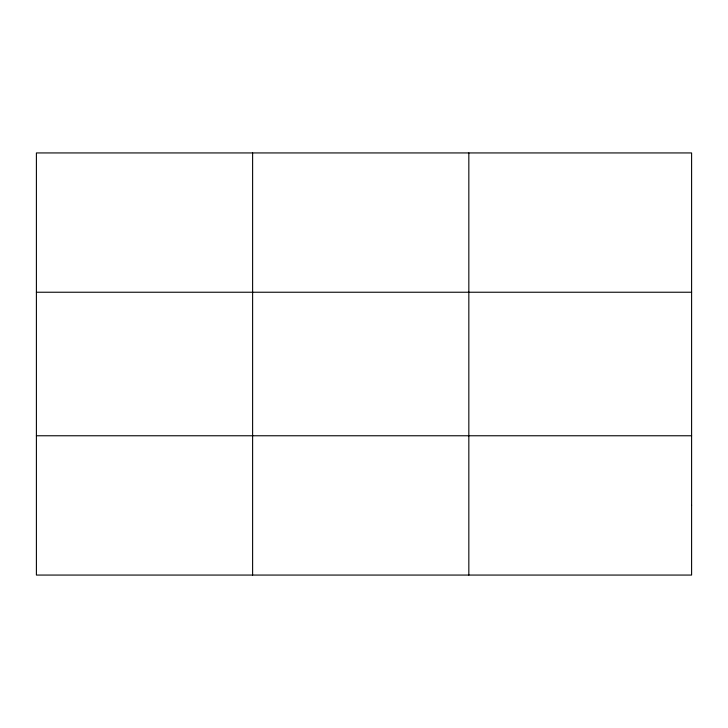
<?xml version="1.0" encoding="UTF-8"?>
<svg xmlns="http://www.w3.org/2000/svg" width="728" height="728" viewBox="0 0 728 728"><rect width="100%" height="100%" fill="white"/><g stroke="black" fill="none" stroke-linecap="round" stroke-linejoin="round"><path stroke-width="1.09" d="M252.616 575.065L252.616 152.935M468.832 575.065L468.832 152.935M36.4 292.237L691.6 292.237M36.4 435.763L691.6 435.763M691.6 505.414L691.6 575.065L36.4 575.065L36.4 152.935L691.6 152.935L691.6 505.414"/></g></svg>
